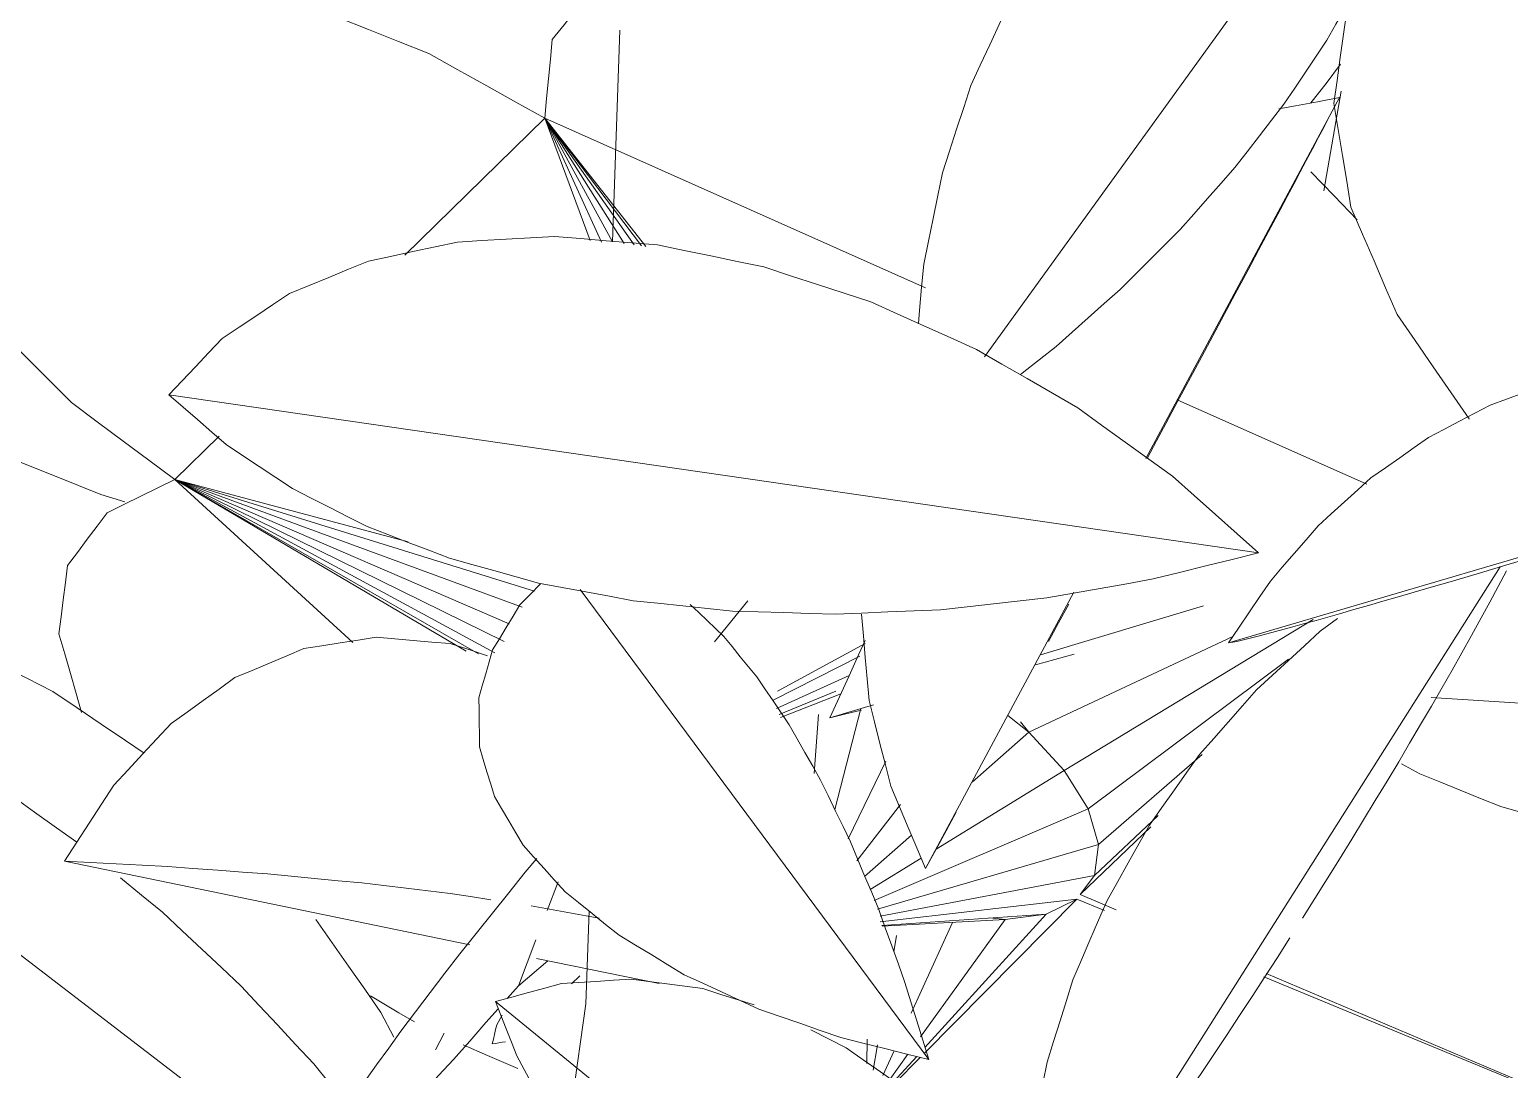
# Model space of a CAD drawing. Header units: metres. Extents: x 13.9 to 26.7, y -0.2 to 3.2.
# Drawn here: x 21.0924 to 21.1604, y 2.1851 to 2.2329 of the extents above; entities that cross this region are included whole.
import ezdxf

# ---------------------------------------------------------------- set-up
doc = ezdxf.new("R2010")
doc.units = ezdxf.units.M
doc.layers.add('Importações nas famílias', color=10, linetype='Continuous', lineweight=5)
doc.layers.add('Vegetação', color=7, linetype='Continuous', lineweight=5)

# ---------------------------------------------------------------- blocks, each defined once
blk = doc.blocks.new('Planta_pergolado_12200 - plantas pergolado_skp_Component_12-V890-Corte 1')
at = {"layer": 'Importações nas famílias'}
blk.add_line((16.768877, 2.215402), (16.752853, 2.193777), dxfattribs=at)
at = {"layer": 'Importações nas famílias', "flags": 128}
for points in [[(16.771643, 2.214693), (16.771175, 2.215171), (16.770706, 2.215649)], [(16.763813, 2.214711), (16.763429, 2.214341), (16.763045, 2.213972), (16.76266, 2.213602), (16.762276, 2.213233)], [(16.772907, 2.212614), (16.772591, 2.213134), (16.772275, 2.213654), (16.771959, 2.214174), (16.771643, 2.214693)], [(16.762276, 2.213233), (16.761896, 2.212769), (16.761516, 2.212305), (16.761135, 2.211842), (16.760755, 2.211378)], [(16.773532, 2.210417), (16.773376, 2.210967), (16.77322, 2.211516), (16.773064, 2.212065), (16.772907, 2.212614)], [(16.760755, 2.211378), (16.760382, 2.210826), (16.76001, 2.210274), (16.759638, 2.209721), (16.759265, 2.209169)], [(16.773503, 2.208154), (16.77351, 2.20872), (16.773517, 2.209285), (16.773525, 2.209851), (16.773532, 2.210417)], [(16.759265, 2.209169), (16.758905, 2.208534), (16.758545, 2.207899), (16.758184, 2.207264), (16.757824, 2.206629)], [(16.77282, 2.205876), (16.77299, 2.206446), (16.773161, 2.207015), (16.773332, 2.207584), (16.773503, 2.208154)], [(16.757824, 2.206629), (16.75748, 2.205919), (16.757136, 2.205208), (16.756792, 2.204498), (16.756448, 2.203787)], [(16.771499, 2.203639), (16.771829, 2.204198), (16.772159, 2.204758), (16.77249, 2.205317), (16.77282, 2.205876)], [(16.756448, 2.203787), (16.756123, 2.203009), (16.755799, 2.202231), (16.755475, 2.201452), (16.755151, 2.200674)], [(16.769572, 2.201494), (16.770054, 2.20203), (16.770536, 2.202567), (16.771017, 2.203103), (16.771499, 2.203639)], [(16.767084, 2.199492), (16.767706, 2.199992), (16.768328, 2.200493), (16.76895, 2.200994), (16.769572, 2.201494)], [(16.755151, 2.200674), (16.75485, 2.199837), (16.754549, 2.199), (16.754249, 2.198162), (16.753948, 2.197325)], [(16.764093, 2.197679), (16.764841, 2.198132), (16.765589, 2.198586), (16.766336, 2.199039), (16.767084, 2.199492)], [(16.753948, 2.197325), (16.753674, 2.196438), (16.753401, 2.195551), (16.753127, 2.194664), (16.752853, 2.193777)], [(16.760669, 2.196099), (16.761525, 2.196494), (16.762381, 2.196889), (16.763237, 2.197284), (16.764093, 2.197679)], [(16.756893, 2.194788), (16.757837, 2.195116), (16.758781, 2.195443), (16.759725, 2.195771), (16.760669, 2.196099)], [(16.752853, 2.193777), (16.753863, 2.19403), (16.754873, 2.194282), (16.755883, 2.194535), (16.756893, 2.194788)]]:
    blk.add_lwpolyline(points, dxfattribs=at)
blk = doc.blocks.new('Planta_pergolado_12200 - plantas pergolado_skp_Component_12-V3260-Corte 1')
at = {"layer": 'Importações nas famílias'}
for p, q in [((21.146328, 2.206423), (21.138829, 2.204176)), ((21.131151, 2.201875), (21.129148, 2.201275))]:
    blk.add_line(p, q, dxfattribs=at)
at = {"layer": 'Importações nas famílias', "flags": 128}
for points in [[(21.129148, 2.201275), (21.12959, 2.202242), (21.130031, 2.203209), (21.130472, 2.204176), (21.130772, 2.204834)], [(21.140376, 2.204203), (21.139492, 2.203957), (21.138608, 2.203712)], [(21.130612, 2.201634), (21.12988, 2.201454), (21.129148, 2.201275)]]:
    blk.add_lwpolyline(points, dxfattribs=at)
blk = doc.blocks.new('Planta_pergolado_12200 - plantas pergolado_skp_Component_12-V3261-Corte 1')
at = {"layer": 'Importações nas famílias'}
for p, q in [((21.152573, 2.229799), (21.143669, 2.213199)), ((21.140371, 2.207051), (21.133553, 2.194339))]:
    blk.add_line(p, q, dxfattribs=at)
at = {"layer": 'Importações nas famílias', "flags": 128}
for points in [[(21.149794, 2.229287), (21.150553, 2.229427), (21.151563, 2.229613), (21.152573, 2.229799)], [(21.152093, 2.228888), (21.151853, 2.228432), (21.151613, 2.227976)], [(21.151613, 2.227976), (21.151332, 2.227445), (21.15105, 2.226913), (21.150769, 2.226381), (21.150488, 2.225849)], [(21.150488, 2.225849), (21.150168, 2.225247), (21.149848, 2.224646), (21.149528, 2.224044), (21.149209, 2.223442)], [(21.149209, 2.223442), (21.148854, 2.222777), (21.148499, 2.222111), (21.148145, 2.221446), (21.14779, 2.220781)], [(21.14779, 2.220781), (21.147405, 2.22006), (21.147019, 2.219338), (21.146633, 2.218617), (21.146248, 2.217896)], [(21.146248, 2.217896), (21.145836, 2.217127), (21.145424, 2.216357), (21.145011, 2.215588), (21.144599, 2.214819)], [(21.144599, 2.214819), (21.144165, 2.21401), (21.143731, 2.213201)], [(21.130958, 2.202066), (21.130868, 2.203061), (21.130779, 2.204055), (21.13069, 2.205049), (21.1306, 2.206044)], [(21.14013, 2.206507), (21.139666, 2.205646), (21.139202, 2.204786)], [(21.13195, 2.198134), (21.131702, 2.199117), (21.131454, 2.2001), (21.131206, 2.201083), (21.130958, 2.202066)], [(21.133553, 2.194339), (21.133152, 2.195288), (21.132752, 2.196237), (21.132351, 2.197185), (21.13195, 2.198134)], [(21.13496, 2.196937), (21.134491, 2.196071), (21.134022, 2.195205), (21.133553, 2.194339)]]:
    blk.add_lwpolyline(points, dxfattribs=at)
blk = doc.blocks.new('Planta_pergolado_12200 - plantas pergolado_skp_Component_12-V893-Corte 1')
at = {"layer": 'Importações nas famílias'}
blk.add_line((16.741189, 2.170685), (16.77277, 2.19644), dxfattribs=at)
at = {"layer": 'Importações nas famílias', "flags": 128}
for points in [[(16.766538, 2.197471), (16.765713, 2.197362), (16.764887, 2.197254), (16.764062, 2.197145), (16.763236, 2.197037)], [(16.769741, 2.19727), (16.768941, 2.19732), (16.76814, 2.19737), (16.767339, 2.197421), (16.766538, 2.197471)], [(16.77277, 2.19644), (16.772013, 2.196648), (16.771256, 2.196855), (16.770499, 2.197063), (16.769741, 2.19727)], [(16.763236, 2.197037), (16.762405, 2.196772), (16.761574, 2.196508), (16.760884, 2.196288)], [(16.771794, 2.193948), (16.772038, 2.194571), (16.772282, 2.195194), (16.772526, 2.195817), (16.77277, 2.19644)], [(16.758279, 2.19515), (16.757462, 2.194735), (16.756645, 2.194321)], [(16.756645, 2.194321), (16.755861, 2.193767), (16.755077, 2.193212), (16.754294, 2.192658), (16.75351, 2.192103)], [(16.770439, 2.191429), (16.770778, 2.192059), (16.771116, 2.192689), (16.771455, 2.193318), (16.771794, 2.193948)], [(16.75351, 2.192103), (16.752778, 2.191422), (16.752046, 2.19074), (16.751314, 2.190058), (16.750582, 2.189377)], [(16.768721, 2.188912), (16.76915, 2.189541), (16.76958, 2.190171), (16.770009, 2.1908), (16.770439, 2.191429)], [(16.750582, 2.189377), (16.749919, 2.188584), (16.749256, 2.187791), (16.748593, 2.186999)], [(16.766659, 2.186424), (16.767174, 2.187046), (16.76769, 2.187668), (16.768205, 2.18829), (16.768721, 2.188912)], [(16.764275, 2.183992), (16.764871, 2.1846), (16.765467, 2.185208), (16.766063, 2.185816), (16.766659, 2.186424)], [(16.746772, 2.184436), (16.746193, 2.18355), (16.745614, 2.182665)], [(16.761597, 2.181645), (16.762267, 2.182232), (16.762936, 2.182819), (16.763606, 2.183406), (16.764275, 2.183992)], [(16.745614, 2.182665), (16.745133, 2.181708), (16.744652, 2.180751), (16.744171, 2.179794), (16.743691, 2.178837)], [(16.758654, 2.179408), (16.75939, 2.179967), (16.760126, 2.180527), (16.760861, 2.181086), (16.761597, 2.181645)], [(16.743691, 2.178837), (16.743319, 2.177831), (16.742947, 2.176825), (16.742576, 2.175819), (16.742204, 2.174813)], [(16.755478, 2.177306), (16.756272, 2.177831), (16.757066, 2.178357), (16.75786, 2.178882), (16.758654, 2.179408)], [(16.752106, 2.175362), (16.752949, 2.175848), (16.753792, 2.176334), (16.754635, 2.17682), (16.755478, 2.177306)], [(16.742204, 2.174813), (16.74195, 2.173781), (16.741697, 2.172749), (16.741443, 2.171717), (16.741189, 2.170685)], [(16.748574, 2.173597), (16.749457, 2.174038), (16.75034, 2.17448), (16.751223, 2.174921), (16.752106, 2.175362)], [(16.744921, 2.172033), (16.745834, 2.172424), (16.746748, 2.172815), (16.747661, 2.173206), (16.748574, 2.173597)], [(16.741189, 2.170685), (16.742122, 2.171022), (16.743055, 2.171359), (16.743988, 2.171696), (16.744921, 2.172033)]]:
    blk.add_lwpolyline(points, dxfattribs=at)
blk = doc.blocks.new('Planta_pergolado_12200 - plantas pergolado_skp_Component_17-V3262-Corte 1')
at = {"layer": 'Importações nas famílias'}
for p, q in [((21.151972, 2.230454), (21.152622, 2.231334)), ((21.151268, 2.229559), (21.151972, 2.230454)), ((21.125378, 2.20665), (21.123852, 2.204772)), ((21.130773, 2.204695), (21.126743, 2.202501)), ((21.130532, 2.204116), (21.12654, 2.202087)), ((21.130031, 2.203223), (21.126695, 2.201709)), ((21.129428, 2.202501), (21.126824, 2.201423)), ((21.126886, 2.201283), (21.129649, 2.202373)), ((21.115677, 2.194803), (21.115147, 2.194171)), ((21.116163, 2.19242), (21.116666, 2.193735)), ((21.114836, 2.188955), (21.115641, 2.191057)), ((21.11618, 2.190104), (21.114836, 2.188955)), ((21.114836, 2.188955), (21.11618, 2.190104)), ((21.117273, 2.189043), (21.11766, 2.189415)), ((21.114322, 2.18837), (21.114836, 2.188955)), ((21.114087, 2.187606), (21.113837, 2.187156))]:
    blk.add_line(p, q, dxfattribs=at)
at = {"layer": 'Importações nas famílias', "flags": 128}
for points in [[(21.115147, 2.194171), (21.114395, 2.193232), (21.113642, 2.192293), (21.112889, 2.191354), (21.112137, 2.190414)], [(21.112137, 2.190414), (21.111459, 2.189526), (21.110782, 2.188638), (21.110105, 2.18775), (21.109427, 2.186862)], [(21.111847, 2.185553), (21.112594, 2.186403), (21.113341, 2.187254), (21.113907, 2.187897)], [(21.113837, 2.187156), (21.113786, 2.186936), (21.113735, 2.186716), (21.113684, 2.186496), (21.113634, 2.186276)], [(21.109427, 2.186862), (21.108871, 2.186085), (21.108315, 2.185309), (21.107758, 2.184532), (21.107202, 2.183756)], [(21.113634, 2.186276), (21.113785, 2.186301), (21.113936, 2.186326), (21.114088, 2.18635), (21.114239, 2.186375)], [(21.109178, 2.182687), (21.109845, 2.183403), (21.110512, 2.18412), (21.111179, 2.184836), (21.111847, 2.185553)]]:
    blk.add_lwpolyline(points, dxfattribs=at)
blk = doc.blocks.new('Planta_pergolado_12200 - plantas pergolado_skp_Component_16-V3263-Corte 1')
for name in ['Planta_pergolado_12200 - plantas pergolado_skp_Component_17-V3262-Corte 1', 'Planta_pergolado_12200 - plantas pergolado_skp_Component_12-V3261-Corte 1', 'Planta_pergolado_12200 - plantas pergolado_skp_Component_12-V3260-Corte 1']:
    blk.add_blockref(name, (0, 0))
at = {"extrusion": (0, 0, -1), "zscale": -0.9999999999999996}
for name in ['Planta_pergolado_12200 - plantas pergolado_skp_Component_12-V890-Corte 1', 'Planta_pergolado_12200 - plantas pergolado_skp_Component_12-V893-Corte 1']:
    blk.add_blockref(name, (-37.88655, -0.008219), dxfattribs=at)
blk = doc.blocks.new('Planta_pergolado_12200 - plantas pergolado_skp_-V3303-Corte 1')
at = {"layer": 'Importações nas famílias'}
for p, q in [((21.119156, 2.223175), (21.119494, 2.232901)), ((21.117938, 2.188114), (21.118087, 2.192401)), ((21.113005, 2.153126), (21.117938, 2.188114))]:
    blk.add_line(p, q, dxfattribs=at)
blk.add_blockref('Planta_pergolado_12200 - plantas pergolado_skp_Component_16-V3263-Corte 1', (0, 0))
blk = doc.blocks.new('Planta_pergolado_12200 - plantas pergolado_skp_-V3304-Corte 1')
blk.add_blockref('Planta_pergolado_12200 - plantas pergolado_skp_-V3303-Corte 1', (0, 0))
blk = doc.blocks.new('Planta_pergolado_12200 - plantas pergolado_skp_Component_12-V1228-Corte 1')
at = {"layer": 'Importações nas famílias'}
for p, q in [((16.729756, 2.210423), (16.715165, 2.209499)), ((16.731129, 2.207374), (16.730285, 2.206919))]:
    blk.add_line(p, q, dxfattribs=at)
at = {"layer": 'Importações nas famílias', "flags": 128}
for points in [[(16.730285, 2.206919), (16.729353, 2.206542), (16.728422, 2.206166), (16.72749, 2.20579), (16.726558, 2.205413)], [(16.726558, 2.205413), (16.72555, 2.20512), (16.724541, 2.204827), (16.723533, 2.204534), (16.722524, 2.204241)], [(16.722524, 2.204241), (16.72145, 2.204034), (16.720375, 2.203827), (16.719301, 2.203621), (16.718227, 2.203414)]]:
    blk.add_lwpolyline(points, dxfattribs=at)
blk = doc.blocks.new('Planta_pergolado_12200 - plantas pergolado_skp_Component_16-V3496-Corte 1')
at = {"extrusion": (0, 0, -1), "zscale": -1}
blk.add_blockref('Planta_pergolado_12200 - plantas pergolado_skp_Component_12-V1228-Corte 1', (-37.88655, -0.008219), dxfattribs=at)
blk = doc.blocks.new('Planta_pergolado_12200 - plantas pergolado_skp_-V3517-Corte 1')
blk.add_blockref('Planta_pergolado_12200 - plantas pergolado_skp_Component_16-V3496-Corte 1', (0, 0))
blk = doc.blocks.new('Planta_pergolado_12200 - plantas pergolado_skp_-V3518-Corte 1')
blk.add_blockref('Planta_pergolado_12200 - plantas pergolado_skp_-V3517-Corte 1', (0, 0))
blk = doc.blocks.new('Planta_pergolado_12200 - plantas pergolado_skp_-V3670-Corte 1')
blk.add_blockref('Planta_pergolado_12200 - plantas pergolado_skp_-V3518-Corte 1', (0, 0))
blk = doc.blocks.new('Planta_pergolado_12200 - plantas pergolado_skp_Component_12-V4070-Corte 1')
at = {"layer": 'Importações nas famílias'}
blk.add_line((21.136263, 2.217876), (21.156048, 2.245289), dxfattribs=at)
at = {"layer": 'Importações nas famílias', "flags": 128}
for points in [[(21.153641, 2.246564), (21.153033, 2.246445), (21.152245, 2.24629), (21.151458, 2.246136), (21.15067, 2.245982)], [(21.15067, 2.245982), (21.149901, 2.245667), (21.149131, 2.245353), (21.148361, 2.245039), (21.147591, 2.244725)], [(21.156671, 2.24393), (21.156745, 2.244588), (21.156819, 2.245246)], [(21.147591, 2.244725), (21.146857, 2.244258), (21.146123, 2.243791), (21.145389, 2.243324), (21.144655, 2.242858)], [(21.156016, 2.241171), (21.15618, 2.241861), (21.156343, 2.242551), (21.156507, 2.24324), (21.156671, 2.24393)], [(21.144655, 2.242858), (21.143973, 2.242249), (21.143292, 2.241641), (21.142611, 2.241033), (21.14193, 2.240424)], [(21.155011, 2.238316), (21.155262, 2.23903), (21.155514, 2.239744), (21.155765, 2.240457), (21.156016, 2.241171)], [(21.14193, 2.240424), (21.141318, 2.239689), (21.140705, 2.238953), (21.140093, 2.238218), (21.139481, 2.237482)], [(21.153667, 2.235397), (21.154003, 2.236127), (21.154339, 2.236857), (21.154675, 2.237587), (21.155011, 2.238316)], [(21.139481, 2.237482), (21.138952, 2.236636), (21.138423, 2.235791), (21.137894, 2.234945), (21.137365, 2.2341)], [(21.151998, 2.232447), (21.152416, 2.233185), (21.152833, 2.233922), (21.15325, 2.23466), (21.153667, 2.235397)], [(21.137365, 2.2341), (21.136932, 2.233164), (21.136498, 2.232228), (21.136065, 2.231292), (21.135632, 2.230356)], [(21.150024, 2.229498), (21.150518, 2.230235), (21.151011, 2.230972), (21.151505, 2.23171), (21.151998, 2.232447)], [(21.135632, 2.230356), (21.135304, 2.229352), (21.134977, 2.228348), (21.134649, 2.227344), (21.134322, 2.22634)], [(21.147766, 2.226582), (21.14833, 2.227311), (21.148895, 2.22804), (21.149459, 2.228769), (21.150024, 2.229498)], [(21.145248, 2.223733), (21.145878, 2.224446), (21.146507, 2.225158), (21.147136, 2.22587), (21.147766, 2.226582)], [(21.134322, 2.22634), (21.134108, 2.225292), (21.133894, 2.224243), (21.13368, 2.223194), (21.133466, 2.222145)], [(21.1425, 2.220982), (21.143187, 2.22167), (21.143874, 2.222358), (21.144561, 2.223046), (21.145248, 2.223733)], [(21.133466, 2.222145), (21.133371, 2.221077), (21.133276, 2.220008), (21.133222, 2.219405)], [(21.139552, 2.21836), (21.140289, 2.219015), (21.141026, 2.219671), (21.141763, 2.220327), (21.1425, 2.220982)], [(21.137912, 2.217063), (21.137994, 2.217127), (21.138773, 2.217744), (21.139552, 2.21836)]]:
    blk.add_lwpolyline(points, dxfattribs=at)
blk = doc.blocks.new('Planta_pergolado_12200 - plantas pergolado_skp_Component_16-V4072-Corte 1')
blk.add_blockref('Planta_pergolado_12200 - plantas pergolado_skp_Component_12-V4070-Corte 1', (0, 0))
blk = doc.blocks.new('Planta_pergolado_12200 - plantas pergolado_skp_Component_12-V4127-Corte 1')
at = {"layer": 'Importações nas famílias'}
for p, q in [((21.093966, 2.194681), (21.112602, 2.190841)), ((21.115671, 2.190209), (21.121306, 2.189048))]:
    blk.add_line(p, q, dxfattribs=at)
at = {"layer": 'Importações nas famílias', "flags": 128}
for points in [[(21.108299, 2.204982), (21.107468, 2.20485), (21.106636, 2.204719), (21.105805, 2.204588), (21.104974, 2.204457)], [(21.111704, 2.204687), (21.110853, 2.20476), (21.110002, 2.204834), (21.10915, 2.204908), (21.108299, 2.204982)], [(21.113407, 2.204133), (21.112556, 2.20441), (21.111704, 2.204687)], [(21.104974, 2.204457), (21.104182, 2.204123), (21.10339, 2.20379), (21.102598, 2.203457), (21.101806, 2.203124)], [(21.101806, 2.203124), (21.101072, 2.202596), (21.100339, 2.202069), (21.099605, 2.201542), (21.098871, 2.201014)], [(21.098871, 2.201014), (21.098213, 2.200305), (21.097554, 2.199596), (21.096895, 2.198887), (21.096237, 2.198178)], [(21.096237, 2.198178), (21.095669, 2.197304), (21.095101, 2.196429), (21.094534, 2.195555), (21.093966, 2.194681)], [(21.093966, 2.194681), (21.095155, 2.194618), (21.096345, 2.194555), (21.097534, 2.194492), (21.098724, 2.194429)], [(21.098724, 2.194429), (21.099867, 2.194345), (21.101011, 2.194261), (21.102155, 2.194177), (21.103298, 2.194093)], [(21.103298, 2.194093), (21.104383, 2.19399), (21.105468, 2.193886), (21.106553, 2.193782), (21.107638, 2.193679)], [(21.107638, 2.193679), (21.108653, 2.193556), (21.109667, 2.193434), (21.110681, 2.193311), (21.111696, 2.193189)], [(21.111696, 2.193189), (21.112628, 2.193049), (21.113561, 2.192909)], [(21.115426, 2.19263), (21.116266, 2.192474), (21.117106, 2.192318), (21.117946, 2.192163), (21.11854, 2.192053)]]:
    blk.add_lwpolyline(points, dxfattribs=at)
blk = doc.blocks.new('Planta_pergolado_12200 - plantas pergolado_skp_Component_12-V2170-Corte 1')
at = {"layer": 'Importações nas famílias'}
for p, q in [((16.817535, 2.216164), (16.78349, 2.190053)), ((16.777447, 2.194807), (16.778034, 2.195937)), ((16.775688, 2.19142), (16.776241, 2.192485)), ((16.782632, 2.189395), (16.781446, 2.188486)), ((16.780668, 2.187889), (16.77314, 2.182115))]:
    blk.add_line(p, q, dxfattribs=at)
at = {"layer": 'Importações nas famílias', "flags": 128}
for points in [[(16.807806, 2.216054), (16.809043, 2.216157), (16.81028, 2.21626), (16.811518, 2.216363), (16.812755, 2.216466)], [(16.812755, 2.216466), (16.81395, 2.216391), (16.815145, 2.216315), (16.81634, 2.21624), (16.817535, 2.216164)], [(16.802806, 2.214936), (16.804056, 2.215215), (16.805306, 2.215495), (16.806556, 2.215774), (16.807806, 2.216054)], [(16.817535, 2.216164), (16.816454, 2.21587), (16.815372, 2.215577), (16.814291, 2.215283), (16.813209, 2.214989)], [(16.797872, 2.213139), (16.799106, 2.213588), (16.800339, 2.214037), (16.801573, 2.214486), (16.802806, 2.214936)], [(16.813209, 2.214989), (16.812118, 2.214599), (16.811026, 2.214208), (16.809934, 2.213818), (16.808843, 2.213427)], [(16.793119, 2.210705), (16.794307, 2.211313), (16.795496, 2.211922), (16.796684, 2.21253), (16.797872, 2.213139)], [(16.808843, 2.213427), (16.807753, 2.212944), (16.806663, 2.212461), (16.805573, 2.211978), (16.804483, 2.211495)], [(16.804483, 2.211495), (16.803408, 2.210924), (16.802332, 2.210354), (16.801256, 2.209784), (16.80018, 2.209213)], [(16.788912, 2.207862), (16.789774, 2.208445), (16.790889, 2.209198), (16.792004, 2.209951), (16.793119, 2.210705)], [(16.80018, 2.209213), (16.79913, 2.208562), (16.798081, 2.207911), (16.797031, 2.20726), (16.795981, 2.206609)], [(16.795981, 2.206609), (16.794969, 2.205884), (16.793957, 2.205159), (16.792944, 2.204434), (16.792016, 2.20377)], [(16.790005, 2.202129), (16.789042, 2.201338), (16.788079, 2.200548)], [(16.778034, 2.195937), (16.778782, 2.197007), (16.77953, 2.198078), (16.780279, 2.199149), (16.781027, 2.200219)], [(16.788079, 2.200548), (16.787175, 2.199701), (16.786271, 2.198854), (16.785367, 2.198007), (16.784463, 2.197159)], [(16.784463, 2.197159), (16.783629, 2.196265), (16.782795, 2.19537), (16.781961, 2.194476), (16.781127, 2.193581)], [(16.781127, 2.193581), (16.780371, 2.192649), (16.779616, 2.191717)], [(16.774043, 2.186777), (16.774455, 2.187938), (16.774866, 2.189099), (16.775277, 2.19026), (16.775688, 2.19142)], [(16.778105, 2.189853), (16.777437, 2.188894), (16.776769, 2.187935), (16.776101, 2.186976), (16.775433, 2.186017)], [(16.77314, 2.182115), (16.773366, 2.183281), (16.773592, 2.184446), (16.773817, 2.185612), (16.774043, 2.186777)], [(16.775433, 2.186017), (16.77486, 2.185042), (16.774286, 2.184066), (16.773713, 2.183091), (16.77314, 2.182115)]]:
    blk.add_lwpolyline(points, dxfattribs=at)
blk = doc.blocks.new('Planta_pergolado_12200 - plantas pergolado_skp_Component_17-V4128-Corte 1')
at = {"layer": 'Importações nas famílias'}
for p, q in [((21.109607, 2.222562), (21.116044, 2.228851)), ((21.120159, 2.22303), (21.116044, 2.228851)), ((21.116044, 2.228851), (21.119697, 2.223097)), ((21.116044, 2.228851), (21.119156, 2.223175)), ((21.120496, 2.222981), (21.116044, 2.228851)), ((21.133552, 2.221055), (21.116044, 2.228851)), ((21.116044, 2.228851), (21.120691, 2.222953)), ((21.118133, 2.223228), (21.116044, 2.228851)), ((21.118647, 2.223151), (21.116044, 2.228851)), ((21.153831, 2.212025), (21.14512, 2.215904)), ((21.099035, 2.212233), (21.101079, 2.21423)), ((21.099035, 2.212233), (21.114187, 2.204779)), ((21.099035, 2.212233), (21.113758, 2.204265)), ((21.099035, 2.212233), (21.112998, 2.204217)), ((21.099035, 2.212233), (21.112428, 2.204334)), ((21.099035, 2.212233), (21.107218, 2.204739)), ((21.109772, 2.209368), (21.099035, 2.212233)), ((21.099035, 2.212233), (21.115579, 2.207094)), ((21.099035, 2.212233), (21.115002, 2.20636)), ((21.099035, 2.212233), (21.114406, 2.205602)), ((21.139929, 2.198854), (21.151372, 2.205798)), ((21.138292, 2.200614), (21.147681, 2.205021)), ((21.141022, 2.197091), (21.150231, 2.20397)), ((21.128435, 2.198715), (21.128627, 2.201427)), ((21.129373, 2.197062), (21.130578, 2.201704)), ((21.137327, 2.201376), (21.138292, 2.200614)), ((21.135689, 2.198322), (21.138292, 2.200614)), ((21.137912, 2.201096), (21.138292, 2.200614)), ((21.139929, 2.198854), (21.138292, 2.200614)), ((21.129987, 2.195714), (21.131728, 2.199285)), ((21.141495, 2.195445), (21.146273, 2.199581)), ((21.134033, 2.195234), (21.139929, 2.198854)), ((21.141022, 2.197091), (21.139929, 2.198854)), ((21.130395, 2.19469), (21.132398, 2.197289)), ((21.131188, 2.19288), (21.141022, 2.197091)), ((21.141495, 2.195445), (21.141022, 2.197091)), ((21.141316, 2.194028), (21.144241, 2.196776)), ((21.130751, 2.193972), (21.132906, 2.195871)), ((21.140663, 2.193156), (21.143912, 2.196257)), ((21.131343, 2.192481), (21.141495, 2.195445)), ((21.141316, 2.194028), (21.141495, 2.195445)), ((21.130999, 2.193371), (21.133352, 2.194816)), ((21.131468, 2.192156), (21.141316, 2.194028)), ((21.140663, 2.193156), (21.141316, 2.194028)), ((21.142319, 2.192451), (21.140663, 2.193156)), ((21.131462, 2.191892), (21.140498, 2.192936)), ((21.133487, 2.185841), (21.140498, 2.192936)), ((21.139096, 2.192245), (21.140498, 2.192936)), ((21.140498, 2.192936), (21.141778, 2.192406)), ((21.131541, 2.191729), (21.139096, 2.192245)), ((21.131562, 2.191686), (21.137206, 2.192)), ((21.134794, 2.191866), (21.132888, 2.187685)), ((21.137206, 2.192), (21.13331, 2.186598)), ((21.133524, 2.186117), (21.139096, 2.192245)), ((21.13651, 2.192068), (21.137206, 2.192)), ((21.137206, 2.192), (21.139096, 2.192245)), ((21.132219, 2.191264), (21.132089, 2.190515)), ((21.149107, 2.189369), (21.162618, 2.18377)), ((21.162633, 2.183816), (21.149213, 2.189521)), ((21.130873, 2.186489), (21.130852, 2.185369)), ((21.131348, 2.186237), (21.131146, 2.185067)), ((21.1321, 2.185958), (21.131583, 2.184825)), ((21.132742, 2.185811), (21.131901, 2.184644)), ((21.132064, 2.184511), (21.133143, 2.185697)), ((21.132124, 2.184462), (21.133305, 2.185656))]:
    blk.add_line(p, q, dxfattribs=at)
at = {"layer": 'Importações nas famílias', "flags": 128}
for points in [[(21.118549, 2.235185), (21.11801, 2.234508), (21.11747, 2.233832), (21.116931, 2.233155), (21.116391, 2.232479)], [(21.110715, 2.231829), (21.109329, 2.232381), (21.107943, 2.232933), (21.106556, 2.233485), (21.10517, 2.234038)], [(21.116391, 2.232479), (21.116304, 2.231572), (21.116217, 2.230665), (21.116131, 2.229758), (21.116044, 2.228851)], [(21.116044, 2.228851), (21.114712, 2.229596), (21.11338, 2.23034), (21.112047, 2.231085), (21.110715, 2.231829)], [(21.153393, 2.224176), (21.152328, 2.225284), (21.151262, 2.226392)], [(21.09044, 2.219646), (21.091401, 2.218679), (21.092363, 2.217712), (21.093324, 2.216744), (21.094286, 2.215777)], [(21.094286, 2.215777), (21.095473, 2.214891), (21.09666, 2.214005), (21.097848, 2.213119), (21.099035, 2.212233)], [(21.099035, 2.212233), (21.098258, 2.21185), (21.09748, 2.211466), (21.096703, 2.211083), (21.095926, 2.2107)], [(21.095926, 2.2107), (21.095472, 2.210095), (21.095018, 2.209489), (21.094565, 2.208884), (21.094111, 2.208279)], [(21.094111, 2.208279), (21.094012, 2.207494), (21.093913, 2.206708), (21.093814, 2.205922), (21.093715, 2.205137)], [(21.093715, 2.205137), (21.093977, 2.204224), (21.094239, 2.203311), (21.094502, 2.202399), (21.094756, 2.201514)], [(21.108031, 2.18849), (21.109342, 2.187713), (21.110057, 2.187288)], [(21.1123, 2.186228), (21.113418, 2.185747), (21.114801, 2.185153)]]:
    blk.add_lwpolyline(points, dxfattribs=at)
blk = doc.blocks.new('Planta_pergolado_12200 - plantas pergolado_skp_Component_16-V4129-Corte 1')
for name in ['Planta_pergolado_12200 - plantas pergolado_skp_Component_17-V4128-Corte 1', 'Planta_pergolado_12200 - plantas pergolado_skp_Component_12-V4127-Corte 1']:
    blk.add_blockref(name, (0, 0))
at = {"extrusion": (0, 0, -1), "zscale": -0.9999999999999991}
blk.add_blockref('Planta_pergolado_12200 - plantas pergolado_skp_Component_12-V2170-Corte 1', (-37.88655, -0.008219), dxfattribs=at)
blk = doc.blocks.new('Planta_pergolado_12200 - plantas pergolado_skp_-V4135-Corte 1')
blk.add_blockref('Planta_pergolado_12200 - plantas pergolado_skp_Component_16-V4129-Corte 1', (0, 0))
blk = doc.blocks.new('Planta_pergolado_12200 - plantas pergolado_skp_-V4136-Corte 1')
for name in ['Planta_pergolado_12200 - plantas pergolado_skp_-V4135-Corte 1', 'Planta_pergolado_12200 - plantas pergolado_skp_Component_16-V4072-Corte 1']:
    blk.add_blockref(name, (0, 0))
blk = doc.blocks.new('Planta_pergolado_12200 - plantas pergolado_skp_Component_12-V1612-Corte 1')
at = {"layer": 'Importações nas famílias'}
blk.add_line((16.741883, 2.270793), (16.741521, 2.271569), dxfattribs=at)
blk = doc.blocks.new('Planta_pergolado_12200 - plantas pergolado_skp_Component_16-V3760-Corte 1')
at = {"extrusion": (0, 0, -1), "zscale": -0.9999999999999998}
blk.add_blockref('Planta_pergolado_12200 - plantas pergolado_skp_Component_12-V1612-Corte 1', (-37.88655, -0.008219), dxfattribs=at)
blk = doc.blocks.new('Planta_pergolado_12200 - plantas pergolado_skp_Component_12-V2283-Corte 1')
at = {"layer": 'Importações nas famílias'}
for p, q in [((16.81014, 2.233401), (16.796357, 2.228523)), ((16.790908, 2.219762), (16.789809, 2.219422))]:
    blk.add_line(p, q, dxfattribs=at)
at = {"layer": 'Importações nas famílias', "flags": 128}
for points in [[(16.799973, 2.237494), (16.80093, 2.237317), (16.801893, 2.237139), (16.802856, 2.23696), (16.803819, 2.236782)], [(16.803819, 2.236782), (16.804673, 2.236438), (16.805528, 2.236094), (16.806382, 2.23575), (16.807237, 2.235407)], [(16.807237, 2.235407), (16.807963, 2.234905), (16.808689, 2.234404), (16.809414, 2.233902), (16.81014, 2.233401)], [(16.81014, 2.233401), (16.8096, 2.2327), (16.809059, 2.231999), (16.808518, 2.231298), (16.807977, 2.230597)], [(16.807977, 2.230597), (16.807322, 2.229939), (16.806666, 2.229282), (16.80601, 2.228625), (16.805354, 2.227968)], [(16.805354, 2.227968), (16.80459, 2.227362), (16.803827, 2.226756), (16.803063, 2.226151), (16.802299, 2.225545)], [(16.802299, 2.225545), (16.801436, 2.224997), (16.800573, 2.224449), (16.79971, 2.223901), (16.798847, 2.223353)], [(16.798847, 2.223353), (16.797894, 2.22287), (16.796942, 2.222386), (16.795989, 2.221902), (16.795036, 2.221419)], [(16.795036, 2.221419), (16.794004, 2.221004), (16.792972, 2.22059), (16.79194, 2.220176), (16.790908, 2.219762)]]:
    blk.add_lwpolyline(points, dxfattribs=at)
blk = doc.blocks.new('Planta_pergolado_12200 - plantas pergolado_skp_Component_17-V4196-Corte 1')
at = {"layer": 'Importações nas famílias'}
blk.add_line((21.152648, 2.230103), (21.151857, 2.225517), dxfattribs=at)
blk = doc.blocks.new('Planta_pergolado_12200 - plantas pergolado_skp_Component_16-V4197-Corte 1')
blk.add_blockref('Planta_pergolado_12200 - plantas pergolado_skp_Component_17-V4196-Corte 1', (0, 0))
at = {"extrusion": (0, 0, -1), "zscale": -0.9999999999999996}
blk.add_blockref('Planta_pergolado_12200 - plantas pergolado_skp_Component_12-V2283-Corte 1', (-37.88655, -0.008219), dxfattribs=at)
blk = doc.blocks.new('Planta_pergolado_12200 - plantas pergolado_skp_-V4198-Corte 1')
blk.add_blockref('Planta_pergolado_12200 - plantas pergolado_skp_Component_16-V4197-Corte 1', (0, 0))
blk = doc.blocks.new('Planta_pergolado_12200 - plantas pergolado_skp_-V4199-Corte 1')
blk.add_blockref('Planta_pergolado_12200 - plantas pergolado_skp_-V4198-Corte 1', (0, 0))
at = {"rotation": 357.0000000000001}
blk.add_blockref('Planta_pergolado_12200 - plantas pergolado_skp_Component_16-V3760-Corte 1', (-0.123087, 1.033163), dxfattribs=at)
blk = doc.blocks.new('Planta_pergolado_12200 - plantas pergolado_skp_Component_12-V4218-Corte 1')
at = {"layer": 'Importações nas famílias'}
for p, q in [((21.147483, 2.204728), (21.181771, 2.214817)), ((21.178756, 2.213889), (21.177751, 2.213579))]:
    blk.add_line(p, q, dxfattribs=at)
at = {"layer": 'Importações nas famílias', "flags": 128}
for points in [[(21.16561, 2.217452), (21.16641, 2.217525), (21.16721, 2.217597), (21.16801, 2.217669), (21.168811, 2.217742)], [(21.168811, 2.217742), (21.169624, 2.217711), (21.170437, 2.21768), (21.17125, 2.21765), (21.172063, 2.217619)], [(21.172063, 2.217619), (21.17288, 2.217486), (21.173697, 2.217352), (21.174514, 2.217219), (21.175331, 2.217086)], [(21.162497, 2.216755), (21.163276, 2.216929), (21.164054, 2.217104), (21.164832, 2.217278), (21.16561, 2.217452)], [(21.175331, 2.217086), (21.176143, 2.216852), (21.176955, 2.216617), (21.177767, 2.216383), (21.178579, 2.216149)], [(21.159507, 2.215657), (21.160255, 2.215931), (21.161002, 2.216206), (21.16175, 2.21648), (21.162497, 2.216755)], [(21.156672, 2.21417), (21.157381, 2.214541), (21.158089, 2.214913), (21.158798, 2.215285), (21.159507, 2.215657)], [(21.178579, 2.216149), (21.179377, 2.215816), (21.180175, 2.215483), (21.180973, 2.21515), (21.181771, 2.214817)], [(21.181771, 2.214817), (21.180766, 2.214508), (21.179761, 2.214198)], [(21.154024, 2.212311), (21.154686, 2.212776), (21.155348, 2.21324), (21.15601, 2.213705), (21.156672, 2.21417)], [(21.177751, 2.213579), (21.176725, 2.213266), (21.1757, 2.212953), (21.174675, 2.212639), (21.173649, 2.212326)], [(21.151592, 2.210101), (21.1522, 2.210653), (21.152808, 2.211206), (21.153416, 2.211758), (21.154024, 2.212311)], [(21.169563, 2.211086), (21.168569, 2.210786), (21.167575, 2.210487), (21.166582, 2.210188), (21.165588, 2.209889)], [(21.149403, 2.207564), (21.14995, 2.208198), (21.150498, 2.208832), (21.151045, 2.209466), (21.151592, 2.210101)], [(21.165588, 2.209889), (21.164645, 2.209607), (21.163702, 2.209325), (21.162759, 2.209044), (21.161817, 2.208762)], [(21.161817, 2.208762), (21.160947, 2.208505), (21.160078, 2.208248), (21.159208, 2.20799), (21.158338, 2.207733)], [(21.147483, 2.204728), (21.147963, 2.205437), (21.148443, 2.206146), (21.148923, 2.206855), (21.149403, 2.207564)], [(21.158338, 2.207733), (21.157562, 2.207506), (21.156786, 2.207279), (21.15601, 2.207052), (21.155234, 2.206825)], [(21.155234, 2.206825), (21.15457, 2.206634), (21.153906, 2.206443), (21.153242, 2.206252), (21.152578, 2.20606)], [(21.152578, 2.20606), (21.152041, 2.205909), (21.151504, 2.205758), (21.150967, 2.205607), (21.15043, 2.205456)], [(21.15043, 2.205456), (21.150034, 2.205349), (21.149637, 2.205241), (21.14924, 2.205134), (21.148843, 2.205026)], [(21.147853, 2.204782), (21.14776, 2.204768), (21.147668, 2.204755), (21.147575, 2.204741)], [(21.148843, 2.205026), (21.148595, 2.204965), (21.148348, 2.204904), (21.1481, 2.204843), (21.147853, 2.204782)]]:
    blk.add_lwpolyline(points, dxfattribs=at)
blk = doc.blocks.new('Planta_pergolado_12200 - plantas pergolado_skp_Component_12-V1694-Corte 1')
at = {"layer": 'Importações nas famílias'}
for p, q in [((16.714235, 2.25982), (16.694157, 2.295532)), ((16.702268, 2.29214), (16.701503, 2.292773))]:
    blk.add_line(p, q, dxfattribs=at)
at = {"layer": 'Importações nas famílias', "flags": 128}
for points in [[(16.69386, 2.295366), (16.694209, 2.294624), (16.694558, 2.293881), (16.694906, 2.293139)], [(16.694906, 2.293139), (16.695313, 2.292318), (16.695719, 2.291497), (16.696126, 2.290676), (16.696532, 2.289855)], [(16.705048, 2.289302), (16.704353, 2.290012), (16.703658, 2.290721), (16.702963, 2.291431), (16.702268, 2.29214)], [(16.696532, 2.289855), (16.696986, 2.288975), (16.697441, 2.288095), (16.697895, 2.287215), (16.69835, 2.286335)], [(16.707515, 2.286187), (16.706898, 2.286966), (16.706281, 2.287745), (16.705664, 2.288523), (16.705048, 2.289302)], [(16.69835, 2.286335), (16.698841, 2.285417), (16.699333, 2.284498), (16.699825, 2.28358), (16.700317, 2.282661)], [(16.709642, 2.28283), (16.70911, 2.283669), (16.708578, 2.284508), (16.708046, 2.285348), (16.707515, 2.286187)], [(16.700317, 2.282661), (16.700834, 2.281726), (16.701352, 2.280791), (16.70187, 2.279855), (16.702387, 2.27892)], [(16.711405, 2.279267), (16.710964, 2.280158), (16.710523, 2.281048), (16.710082, 2.281939), (16.709642, 2.28283)], [(16.712785, 2.275539), (16.71244, 2.276471), (16.712095, 2.277403), (16.71175, 2.278335), (16.711405, 2.279267)], [(16.702919, 2.27799), (16.70345, 2.277059), (16.703981, 2.276129), (16.704512, 2.275199)], [(16.713767, 2.271688), (16.713521, 2.272651), (16.713276, 2.273614), (16.713031, 2.274576), (16.712785, 2.275539)], [(16.704512, 2.275199), (16.705045, 2.274295), (16.705577, 2.273392), (16.70611, 2.272488), (16.706643, 2.271585)], [(16.706643, 2.271585), (16.707164, 2.270729), (16.707685, 2.269874), (16.708206, 2.269018), (16.708727, 2.268163)], [(16.714339, 2.267755), (16.714196, 2.268738), (16.714053, 2.269721), (16.71391, 2.270704), (16.713767, 2.271688)], [(16.708727, 2.268163), (16.709225, 2.267376), (16.709723, 2.266588), (16.710221, 2.265801), (16.710718, 2.265014)], [(16.714496, 2.263784), (16.714457, 2.264777), (16.714417, 2.265769), (16.714378, 2.266762), (16.714339, 2.267755)], [(16.710718, 2.265014), (16.711181, 2.264313), (16.711644, 2.263612), (16.712106, 2.262912), (16.712569, 2.262211)], [(16.714235, 2.25982), (16.7143, 2.260811), (16.714365, 2.261802), (16.71443, 2.262793), (16.714496, 2.263784)], [(16.712569, 2.262211), (16.712985, 2.261613), (16.713402, 2.261015), (16.713818, 2.260418), (16.714235, 2.25982)]]:
    blk.add_lwpolyline(points, dxfattribs=at)
blk = doc.blocks.new('Planta_pergolado_12200 - plantas pergolado_skp_Component_16-V4221-Corte 1')
blk.add_blockref('Planta_pergolado_12200 - plantas pergolado_skp_Component_12-V4218-Corte 1', (0, 0))
at = {"extrusion": (0, 0, -1), "zscale": -0.9999999999999993, "rotation": 2.999999999999923}
blk.add_blockref('Planta_pergolado_12200 - plantas pergolado_skp_Component_12-V1694-Corte 1', (-37.71111, -0.957873), dxfattribs=at)
blk = doc.blocks.new('Planta_pergolado_12200 - plantas pergolado_skp_Component_12-V1766-Corte 1')
at = {"layer": 'Importações nas famílias'}
blk.add_line((16.607018, 2.230387), (16.556613, 2.225751), dxfattribs=at)
at = {"layer": 'Importações nas famílias', "flags": 128}
for points in [[(16.580014, 2.237695), (16.581247, 2.237883), (16.58248, 2.238072), (16.583713, 2.23826), (16.584945, 2.238449)], [(16.584945, 2.238449), (16.586132, 2.238483), (16.587318, 2.238517), (16.588504, 2.238551), (16.58969, 2.238585)], [(16.58969, 2.238585), (16.590802, 2.238464), (16.591914, 2.238342), (16.593026, 2.238221), (16.594138, 2.2381)], [(16.594138, 2.2381), (16.595149, 2.237826), (16.59616, 2.237552), (16.597172, 2.237279), (16.598183, 2.237005)], [(16.575012, 2.236341), (16.576263, 2.236679), (16.577513, 2.237018), (16.578764, 2.237356), (16.580014, 2.237695)], [(16.598183, 2.237005), (16.59907, 2.236585), (16.599957, 2.236166), (16.600844, 2.235746), (16.601731, 2.235326)], [(16.570057, 2.234418), (16.571296, 2.234899), (16.572535, 2.235379), (16.573774, 2.23586), (16.575012, 2.236341)], [(16.601731, 2.235326), (16.602473, 2.23477), (16.603215, 2.234214), (16.603957, 2.233659), (16.6047, 2.233103)], [(16.565265, 2.231972), (16.566463, 2.232584), (16.567661, 2.233195), (16.568859, 2.233807), (16.570057, 2.234418)], [(16.6047, 2.233103), (16.605279, 2.232424), (16.605859, 2.231745), (16.606438, 2.231066), (16.607018, 2.230387)], [(16.560748, 2.229061), (16.561878, 2.229788), (16.563007, 2.230516), (16.564136, 2.231244), (16.565265, 2.231972)], [(16.607018, 2.230387), (16.606332, 2.229851), (16.605646, 2.229316), (16.60496, 2.22878), (16.604274, 2.228244)], [(16.556613, 2.225751), (16.557647, 2.226578), (16.558681, 2.227406), (16.559715, 2.228233), (16.560748, 2.229061)], [(16.604274, 2.228244), (16.603486, 2.227778), (16.602698, 2.227312), (16.60191, 2.226845), (16.601123, 2.226379)], [(16.601123, 2.226379), (16.600242, 2.225987), (16.599361, 2.225595), (16.59848, 2.225203), (16.5976, 2.224811)], [(16.561384, 2.2243), (16.560191, 2.224663), (16.558999, 2.225026), (16.557806, 2.225388), (16.556613, 2.225751)], [(16.5976, 2.224811), (16.596636, 2.224497), (16.595672, 2.224184), (16.594708, 2.223871), (16.593745, 2.223558)], [(16.566225, 2.223169), (16.565014, 2.223452), (16.563804, 2.223735), (16.562594, 2.224017), (16.561384, 2.2243)], [(16.571081, 2.222372), (16.569867, 2.222571), (16.568653, 2.222771), (16.567439, 2.22297), (16.566225, 2.223169)], [(16.593745, 2.223558), (16.592708, 2.223326), (16.591672, 2.223095), (16.590636, 2.222864), (16.5896, 2.222633)], [(16.5759, 2.221916), (16.574696, 2.22203), (16.573491, 2.222144), (16.572286, 2.222258), (16.571081, 2.222372)], [(16.5896, 2.222633), (16.588502, 2.222487), (16.587405, 2.22234), (16.586308, 2.222194), (16.585211, 2.222048)], [(16.580628, 2.221808), (16.579446, 2.221835), (16.578264, 2.221862), (16.577082, 2.221889), (16.5759, 2.221916)], [(16.585211, 2.222048), (16.584065, 2.221988), (16.582919, 2.221928), (16.581773, 2.221868), (16.580628, 2.221808)]]:
    blk.add_lwpolyline(points, dxfattribs=at)
blk = doc.blocks.new('Planta_pergolado_12200 - plantas pergolado_skp_Component_17-V4270-Corte 1')
at = {"layer": 'Importações nas famílias'}
blk.add_line((21.158551, 2.215024), (21.158544, 2.215032), dxfattribs=at)
at = {"layer": 'Importações nas famílias', "flags": 128}
for points in [[(21.152316, 2.229525), (21.152466, 2.230589), (21.152616, 2.231653), (21.152765, 2.232718), (21.152915, 2.233782)], [(21.153105, 2.224762), (21.152908, 2.225953), (21.152711, 2.227144), (21.152513, 2.228334), (21.152316, 2.229525)], [(21.15523, 2.219819), (21.154699, 2.221055), (21.154168, 2.222291), (21.153637, 2.223527), (21.153105, 2.224762)], [(21.158544, 2.215032), (21.157715, 2.216229), (21.156887, 2.217426), (21.156058, 2.218622), (21.15523, 2.219819)]]:
    blk.add_lwpolyline(points, dxfattribs=at)
blk = doc.blocks.new('Planta_pergolado_12200 - plantas pergolado_skp_Component_16-V4271-Corte 1')
blk.add_blockref('Planta_pergolado_12200 - plantas pergolado_skp_Component_17-V4270-Corte 1', (0, 0))
at = {"extrusion": (0, 0, -1), "zscale": -0.999999999999999, "rotation": 2.999999999999923}
blk.add_blockref('Planta_pergolado_12200 - plantas pergolado_skp_Component_12-V1766-Corte 1', (-37.566296, -0.880344), dxfattribs=at)
blk = doc.blocks.new('Planta_pergolado_12200 - plantas pergolado_skp_-V4276-Corte 1')
blk.add_blockref('Planta_pergolado_12200 - plantas pergolado_skp_Component_16-V4271-Corte 1', (0, 0))
blk = doc.blocks.new('Planta_pergolado_12200 - plantas pergolado_skp_-V4277-Corte 1')
for name in ['Planta_pergolado_12200 - plantas pergolado_skp_-V4276-Corte 1', 'Planta_pergolado_12200 - plantas pergolado_skp_Component_16-V4221-Corte 1']:
    blk.add_blockref(name, (0, 0))
blk = doc.blocks.new('Planta_pergolado_12200 - plantas pergolado_skp_-V4406-Corte 1')
for name in ['Planta_pergolado_12200 - plantas pergolado_skp_-V4199-Corte 1', 'Planta_pergolado_12200 - plantas pergolado_skp_-V4136-Corte 1', 'Planta_pergolado_12200 - plantas pergolado_skp_-V4277-Corte 1']:
    blk.add_blockref(name, (0, 0))
blk = doc.blocks.new('Planta_pergolado_12200 - Planta_pergolado_12200-3075656-Corte 1')
for name in ['Planta_pergolado_12200 - plantas pergolado_skp_-V4406-Corte 1', 'Planta_pergolado_12200 - plantas pergolado_skp_-V3670-Corte 1', 'Planta_pergolado_12200 - plantas pergolado_skp_-V3304-Corte 1']:
    blk.add_blockref(name, (0, 0))

msp = doc.modelspace()

# ---------------------------------------------------------------- block references
at = {"layer": 'Vegetação', "color": 10}
msp.add_blockref('Planta_pergolado_12200 - Planta_pergolado_12200-3075656-Corte 1', (0, 0), dxfattribs=at)

doc.saveas('drawing.dxf')
